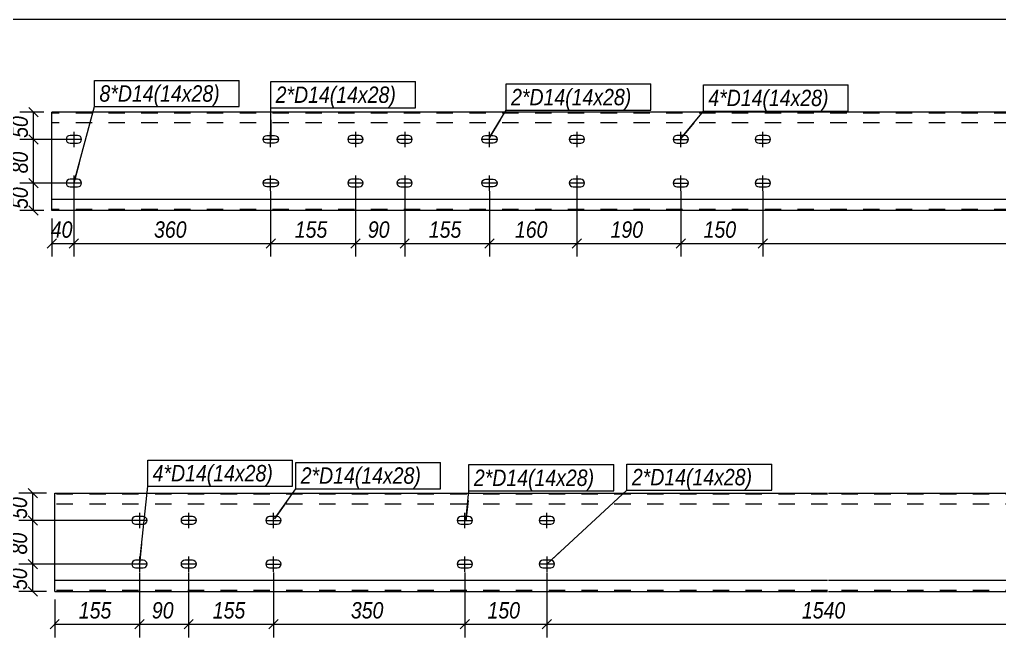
# Model space of a CAD drawing. Header units: millimetres. Extents: x 181 to 4047, y 165 to 2266.
# Drawn here: x 1723.5 to 1842.9, y 499.2 to 574.5 of the extents above; entities that cross this region are included whole.
import ezdxf

# ---------------------------------------------------------------- set-up
doc = ezdxf.new("R2010")
doc.units = ezdxf.units.MM
doc.linetypes.add('XKITLINE00', pattern=[0])
doc.linetypes.add('XKITLINE02', pattern=[4, 2, -2])
for name, color, linetype, lineweight in [('Bolt', 7, 'Continuous', 0), ('BoltMark', 3, 'Continuous', 0), ('DrawingSheet', 5, 'Continuous', 0), ('Part', 2, 'Continuous', 0), ('Z-DIMENSIONS', 1, 'Continuous', 0)]:
    doc.layers.add(name, color=color, linetype=linetype, lineweight=lineweight)
doc.styles.add('Arial Italic', font='ariali.ttf')

msp = doc.modelspace()

# ---------------------------------------------------------------- linework, layer by layer
at = {"layer": 'Bolt', "color": 3, "linetype": 'XKITLINE00', "lineweight": 0}
for p, q in [((1729.44, 560.34), (1729.29, 560.24)), ((1729.62, 560.37), (1729.44, 560.34)), ((1730.55, 560.37), (1729.62, 560.37)), ((1730.08, 560.84), (1730.08, 558.97)), ((1730.73, 560.34), (1730.55, 560.37)), ((1730.88, 560.24), (1730.73, 560.34)), ((1753.29, 560.24), (1753.44, 560.34)), ((1753.44, 560.34), (1753.62, 560.37)), ((1753.62, 560.37), (1754.55, 560.37)), ((1754.08, 558.97), (1754.08, 560.84)), ((1754.55, 560.37), (1754.73, 560.34)), ((1754.73, 560.34), (1754.88, 560.24)), ((1763.77, 560.34), (1763.62, 560.24)), ((1763.95, 560.37), (1763.77, 560.34)), ((1764.88, 560.37), (1763.95, 560.37)), ((1764.42, 560.84), (1764.42, 558.97)), ((1765.06, 560.34), (1764.88, 560.37)), ((1765.21, 560.24), (1765.06, 560.34)), ((1769.77, 560.34), (1769.62, 560.24)), ((1769.95, 560.37), (1769.77, 560.34)), ((1770.88, 560.37), (1769.95, 560.37)), ((1770.42, 560.84), (1770.42, 558.97)), ((1771.06, 560.34), (1770.88, 560.37)), ((1771.21, 560.24), (1771.06, 560.34)), ((1779.95, 560.24), (1780.1, 560.34)), ((1780.1, 560.34), (1780.28, 560.37)), ((1780.28, 560.37), (1781.22, 560.37)), ((1780.75, 558.97), (1780.75, 560.84)), ((1781.22, 560.37), (1781.4, 560.34)), ((1781.4, 560.34), (1781.55, 560.24)), ((1790.77, 560.34), (1790.62, 560.24)), ((1790.95, 560.37), (1790.77, 560.34)), ((1791.88, 560.37), (1790.95, 560.37)), ((1791.42, 560.84), (1791.42, 558.97)), ((1792.06, 560.34), (1791.88, 560.37)), ((1792.21, 560.24), (1792.06, 560.34)), ((1803.44, 560.34), (1803.29, 560.24)), ((1803.62, 560.37), (1803.44, 560.34)), ((1804.55, 560.37), (1803.62, 560.37)), ((1804.08, 558.97), (1804.08, 560.84)), ((1804.73, 560.34), (1804.55, 560.37)), ((1804.88, 560.24), (1804.73, 560.34)), ((1813.44, 560.34), (1813.29, 560.24)), ((1813.62, 560.37), (1813.44, 560.34)), ((1814.55, 560.37), (1813.62, 560.37)), ((1814.08, 558.97), (1814.08, 560.84)), ((1814.73, 560.34), (1814.55, 560.37)), ((1814.88, 560.24), (1814.73, 560.34)), ((1729.19, 560.09), (1729.15, 559.91)), ((1729.15, 559.91), (1729.15, 559.91)), ((1729.15, 559.91), (1729.19, 559.73)), ((1731.02, 559.91), (1729.15, 559.91)), ((1729.29, 560.24), (1729.19, 560.09)), ((1729.19, 559.73), (1729.29, 559.58)), ((1729.29, 559.58), (1729.44, 559.48)), ((1729.44, 559.48), (1729.62, 559.44)), ((1729.62, 559.44), (1730.55, 559.44)), ((1730.55, 559.44), (1730.73, 559.48)), ((1730.73, 559.48), (1730.88, 559.58)), ((1730.98, 560.09), (1730.88, 560.24)), ((1730.88, 559.58), (1730.98, 559.73)), ((1731.02, 559.91), (1730.98, 560.09)), ((1730.98, 559.73), (1731.02, 559.91)), ((1731.02, 559.91), (1731.02, 559.91)), ((1753.15, 559.91), (1753.19, 560.09)), ((1753.19, 559.73), (1753.15, 559.91)), ((1753.15, 559.91), (1753.15, 559.91)), ((1755.02, 559.91), (1753.15, 559.91)), ((1753.19, 560.09), (1753.29, 560.24)), ((1753.29, 559.58), (1753.19, 559.73)), ((1753.44, 559.48), (1753.29, 559.58)), ((1753.62, 559.44), (1753.44, 559.48)), ((1754.55, 559.44), (1753.62, 559.44)), ((1754.73, 559.48), (1754.55, 559.44)), ((1754.88, 559.58), (1754.73, 559.48)), ((1754.88, 560.24), (1754.98, 560.09)), ((1754.98, 559.73), (1754.88, 559.58)), ((1754.98, 560.09), (1755.02, 559.91)), ((1755.02, 559.91), (1754.98, 559.73)), ((1755.02, 559.91), (1755.02, 559.91)), ((1763.52, 560.08), (1763.48, 559.91)), ((1763.48, 559.91), (1763.48, 559.91)), ((1763.48, 559.91), (1763.52, 559.73)), ((1765.35, 559.91), (1763.48, 559.91)), ((1763.62, 560.24), (1763.52, 560.08)), ((1763.52, 559.73), (1763.62, 559.58)), ((1763.62, 559.58), (1763.77, 559.48)), ((1763.77, 559.48), (1763.95, 559.44)), ((1763.95, 559.44), (1764.88, 559.44)), ((1764.88, 559.44), (1765.06, 559.48)), ((1765.06, 559.48), (1765.21, 559.58)), ((1765.31, 560.08), (1765.21, 560.24)), ((1765.21, 559.58), (1765.31, 559.73)), ((1765.35, 559.91), (1765.31, 560.08)), ((1765.31, 559.73), (1765.35, 559.91)), ((1765.35, 559.91), (1765.35, 559.91)), ((1769.52, 560.08), (1769.48, 559.91)), ((1769.48, 559.91), (1769.48, 559.91)), ((1769.48, 559.91), (1769.52, 559.73)), ((1771.35, 559.91), (1769.48, 559.91)), ((1769.62, 560.24), (1769.52, 560.08)), ((1769.52, 559.73), (1769.62, 559.58)), ((1769.62, 559.58), (1769.77, 559.48)), ((1769.77, 559.48), (1769.95, 559.44)), ((1769.95, 559.44), (1770.88, 559.44)), ((1770.88, 559.44), (1771.06, 559.48)), ((1771.06, 559.48), (1771.21, 559.58)), ((1771.31, 560.08), (1771.21, 560.24)), ((1771.21, 559.58), (1771.31, 559.73)), ((1771.35, 559.91), (1771.31, 560.08)), ((1771.31, 559.73), (1771.35, 559.91)), ((1771.35, 559.91), (1771.35, 559.91)), ((1779.82, 559.91), (1779.85, 560.09)), ((1779.85, 559.73), (1779.82, 559.91)), ((1779.82, 559.91), (1779.82, 559.91)), ((1781.68, 559.91), (1779.82, 559.91)), ((1779.85, 560.09), (1779.95, 560.24)), ((1779.95, 559.58), (1779.85, 559.73)), ((1780.1, 559.48), (1779.95, 559.58)), ((1780.28, 559.44), (1780.1, 559.48)), ((1781.22, 559.44), (1780.28, 559.44)), ((1781.4, 559.48), (1781.22, 559.44)), ((1781.55, 559.58), (1781.4, 559.48)), ((1781.55, 560.24), (1781.65, 560.09)), ((1781.65, 559.73), (1781.55, 559.58)), ((1781.65, 560.09), (1781.68, 559.91)), ((1781.68, 559.91), (1781.65, 559.73)), ((1781.68, 559.91), (1781.68, 559.91)), ((1790.52, 560.09), (1790.48, 559.91)), ((1790.48, 559.91), (1790.48, 559.91)), ((1790.48, 559.91), (1790.52, 559.73)), ((1792.35, 559.91), (1790.48, 559.91)), ((1790.62, 560.24), (1790.52, 560.09)), ((1790.52, 559.73), (1790.62, 559.58)), ((1790.62, 559.58), (1790.77, 559.48)), ((1790.77, 559.48), (1790.95, 559.44)), ((1790.95, 559.44), (1791.88, 559.44)), ((1791.88, 559.44), (1792.06, 559.48)), ((1792.06, 559.48), (1792.21, 559.58)), ((1792.31, 560.09), (1792.21, 560.24)), ((1792.21, 559.58), (1792.31, 559.73)), ((1792.35, 559.91), (1792.31, 560.09)), ((1792.31, 559.73), (1792.35, 559.91)), ((1792.35, 559.91), (1792.35, 559.91)), ((1803.19, 560.09), (1803.15, 559.91)), ((1803.15, 559.91), (1803.15, 559.91)), ((1803.15, 559.91), (1803.19, 559.73)), ((1803.15, 559.91), (1805.02, 559.91)), ((1803.29, 560.24), (1803.19, 560.09)), ((1803.19, 559.73), (1803.29, 559.58)), ((1803.29, 559.58), (1803.44, 559.48)), ((1803.44, 559.48), (1803.62, 559.44)), ((1803.62, 559.44), (1804.55, 559.44)), ((1804.55, 559.44), (1804.73, 559.48)), ((1804.73, 559.48), (1804.88, 559.58)), ((1804.98, 560.09), (1804.88, 560.24)), ((1804.88, 559.58), (1804.98, 559.73)), ((1805.02, 559.91), (1804.98, 560.09)), ((1804.98, 559.73), (1805.02, 559.91)), ((1805.02, 559.91), (1805.02, 559.91)), ((1813.19, 560.09), (1813.15, 559.91)), ((1813.15, 559.91), (1813.15, 559.91)), ((1813.15, 559.91), (1813.19, 559.73)), ((1813.15, 559.91), (1815.02, 559.91)), ((1813.29, 560.24), (1813.19, 560.09)), ((1813.19, 559.73), (1813.29, 559.58)), ((1813.29, 559.58), (1813.44, 559.48)), ((1813.44, 559.48), (1813.62, 559.44)), ((1813.62, 559.44), (1814.55, 559.44)), ((1814.55, 559.44), (1814.73, 559.48)), ((1814.73, 559.48), (1814.88, 559.58)), ((1814.98, 560.09), (1814.88, 560.24)), ((1814.88, 559.58), (1814.98, 559.73)), ((1815.02, 559.91), (1814.98, 560.09)), ((1814.98, 559.73), (1815.02, 559.91)), ((1815.02, 559.91), (1815.02, 559.91)), ((1730.08, 555.51), (1730.08, 553.64)), ((1754.08, 553.64), (1754.08, 555.51)), ((1764.42, 555.51), (1764.42, 553.64)), ((1770.42, 555.51), (1770.42, 553.64)), ((1780.75, 553.64), (1780.75, 555.51)), ((1791.42, 555.51), (1791.42, 553.64)), ((1804.08, 553.64), (1804.08, 555.51)), ((1814.08, 553.64), (1814.08, 555.51)), ((1729.19, 554.75), (1729.15, 554.57)), ((1729.15, 554.57), (1729.15, 554.57)), ((1729.15, 554.57), (1729.19, 554.39)), ((1731.02, 554.57), (1729.15, 554.57)), ((1729.29, 554.9), (1729.19, 554.75)), ((1729.19, 554.39), (1729.29, 554.24)), ((1729.44, 555), (1729.29, 554.9)), ((1729.62, 555.04), (1729.44, 555)), ((1730.55, 555.04), (1729.62, 555.04)), ((1730.73, 555), (1730.55, 555.04)), ((1730.88, 554.9), (1730.73, 555)), ((1730.98, 554.75), (1730.88, 554.9)), ((1730.88, 554.24), (1730.98, 554.39)), ((1731.02, 554.57), (1730.98, 554.75)), ((1730.98, 554.39), (1731.02, 554.57)), ((1731.02, 554.57), (1731.02, 554.57)), ((1753.15, 554.57), (1753.19, 554.75)), ((1753.19, 554.39), (1753.15, 554.57)), ((1753.15, 554.57), (1753.15, 554.57)), ((1755.02, 554.57), (1753.15, 554.57)), ((1753.19, 554.75), (1753.29, 554.9)), ((1753.29, 554.24), (1753.19, 554.39)), ((1753.29, 554.9), (1753.44, 555)), ((1753.44, 555), (1753.62, 555.04)), ((1753.62, 555.04), (1754.55, 555.04)), ((1754.55, 555.04), (1754.73, 555)), ((1754.73, 555), (1754.88, 554.9)), ((1754.88, 554.9), (1754.98, 554.75)), ((1754.98, 554.39), (1754.88, 554.24)), ((1754.98, 554.75), (1755.02, 554.57)), ((1755.02, 554.57), (1754.98, 554.39)), ((1755.02, 554.57), (1755.02, 554.57)), ((1763.52, 554.75), (1763.48, 554.57)), ((1763.48, 554.57), (1763.48, 554.57)), ((1763.48, 554.57), (1763.52, 554.39)), ((1765.35, 554.57), (1763.48, 554.57)), ((1763.62, 554.9), (1763.52, 554.75)), ((1763.52, 554.39), (1763.62, 554.24)), ((1763.77, 555), (1763.62, 554.9)), ((1763.95, 555.04), (1763.77, 555)), ((1764.88, 555.04), (1763.95, 555.04)), ((1765.06, 555), (1764.88, 555.04)), ((1765.21, 554.9), (1765.06, 555)), ((1765.31, 554.75), (1765.21, 554.9)), ((1765.21, 554.24), (1765.31, 554.39)), ((1765.35, 554.57), (1765.31, 554.75)), ((1765.31, 554.39), (1765.35, 554.57)), ((1765.35, 554.57), (1765.35, 554.57)), ((1769.52, 554.75), (1769.48, 554.57)), ((1769.48, 554.57), (1769.48, 554.57)), ((1769.48, 554.57), (1769.52, 554.39)), ((1771.35, 554.57), (1769.48, 554.57)), ((1769.62, 554.9), (1769.52, 554.75)), ((1769.52, 554.39), (1769.62, 554.24)), ((1769.77, 555), (1769.62, 554.9)), ((1769.95, 555.04), (1769.77, 555)), ((1770.88, 555.04), (1769.95, 555.04)), ((1771.06, 555), (1770.88, 555.04)), ((1771.21, 554.9), (1771.06, 555)), ((1771.31, 554.75), (1771.21, 554.9)), ((1771.21, 554.24), (1771.31, 554.39)), ((1771.35, 554.57), (1771.31, 554.75)), ((1771.31, 554.39), (1771.35, 554.57)), ((1771.35, 554.57), (1771.35, 554.57)), ((1779.82, 554.57), (1779.85, 554.75)), ((1779.85, 554.39), (1779.82, 554.57)), ((1779.82, 554.57), (1779.82, 554.57)), ((1781.68, 554.57), (1779.82, 554.57)), ((1779.85, 554.75), (1779.95, 554.9)), ((1779.95, 554.24), (1779.85, 554.39)), ((1779.95, 554.9), (1780.1, 555)), ((1780.1, 555), (1780.28, 555.04)), ((1780.28, 555.04), (1781.22, 555.04)), ((1781.22, 555.04), (1781.4, 555)), ((1781.4, 555), (1781.55, 554.9)), ((1781.55, 554.9), (1781.65, 554.75)), ((1781.65, 554.39), (1781.55, 554.24)), ((1781.65, 554.75), (1781.68, 554.57)), ((1781.68, 554.57), (1781.65, 554.39)), ((1781.68, 554.57), (1781.68, 554.57)), ((1790.52, 554.75), (1790.48, 554.57)), ((1790.48, 554.57), (1790.48, 554.57)), ((1790.48, 554.57), (1790.52, 554.39)), ((1792.35, 554.57), (1790.48, 554.57)), ((1790.62, 554.9), (1790.52, 554.75)), ((1790.52, 554.39), (1790.62, 554.24)), ((1790.77, 555), (1790.62, 554.9)), ((1790.95, 555.04), (1790.77, 555)), ((1791.88, 555.04), (1790.95, 555.04)), ((1792.06, 555), (1791.88, 555.04)), ((1792.21, 554.9), (1792.06, 555)), ((1792.31, 554.75), (1792.21, 554.9)), ((1792.21, 554.24), (1792.31, 554.39)), ((1792.35, 554.57), (1792.31, 554.75)), ((1792.31, 554.39), (1792.35, 554.57)), ((1792.35, 554.57), (1792.35, 554.57)), ((1803.19, 554.75), (1803.15, 554.57)), ((1803.15, 554.57), (1803.15, 554.57)), ((1803.15, 554.57), (1803.19, 554.39)), ((1803.15, 554.57), (1805.02, 554.57)), ((1803.29, 554.9), (1803.19, 554.75)), ((1803.19, 554.39), (1803.29, 554.24)), ((1803.44, 555), (1803.29, 554.9)), ((1803.62, 555.04), (1803.44, 555)), ((1804.55, 555.04), (1803.62, 555.04)), ((1804.73, 555), (1804.55, 555.04)), ((1804.88, 554.9), (1804.73, 555)), ((1804.98, 554.75), (1804.88, 554.9)), ((1804.88, 554.24), (1804.98, 554.39)), ((1805.02, 554.57), (1804.98, 554.75)), ((1804.98, 554.39), (1805.02, 554.57)), ((1805.02, 554.57), (1805.02, 554.57)), ((1813.19, 554.75), (1813.15, 554.57)), ((1813.15, 554.57), (1813.15, 554.57)), ((1813.15, 554.57), (1813.19, 554.39)), ((1813.15, 554.57), (1815.02, 554.57)), ((1813.29, 554.9), (1813.19, 554.75)), ((1813.19, 554.39), (1813.29, 554.24)), ((1813.44, 555), (1813.29, 554.9)), ((1813.62, 555.04), (1813.44, 555)), ((1814.55, 555.04), (1813.62, 555.04)), ((1814.73, 555), (1814.55, 555.04)), ((1814.88, 554.9), (1814.73, 555)), ((1814.98, 554.75), (1814.88, 554.9)), ((1814.88, 554.24), (1814.98, 554.39)), ((1815.02, 554.57), (1814.98, 554.75)), ((1814.98, 554.39), (1815.02, 554.57)), ((1815.02, 554.57), (1815.02, 554.57)), ((1729.29, 554.24), (1729.44, 554.14)), ((1729.44, 554.14), (1729.62, 554.11)), ((1729.62, 554.11), (1730.55, 554.11)), ((1730.55, 554.11), (1730.73, 554.14)), ((1730.73, 554.14), (1730.88, 554.24)), ((1753.44, 554.14), (1753.29, 554.24)), ((1753.62, 554.11), (1753.44, 554.14)), ((1754.55, 554.11), (1753.62, 554.11)), ((1754.73, 554.14), (1754.55, 554.11)), ((1754.88, 554.24), (1754.73, 554.14)), ((1763.62, 554.24), (1763.77, 554.14)), ((1763.77, 554.14), (1763.95, 554.11)), ((1763.95, 554.11), (1764.88, 554.11)), ((1764.88, 554.11), (1765.06, 554.14)), ((1765.06, 554.14), (1765.21, 554.24)), ((1769.62, 554.24), (1769.77, 554.14)), ((1769.77, 554.14), (1769.95, 554.11)), ((1769.95, 554.11), (1770.88, 554.11)), ((1770.88, 554.11), (1771.06, 554.14)), ((1771.06, 554.14), (1771.21, 554.24)), ((1780.1, 554.14), (1779.95, 554.24)), ((1780.28, 554.11), (1780.1, 554.14)), ((1781.22, 554.11), (1780.28, 554.11)), ((1781.4, 554.14), (1781.22, 554.11)), ((1781.55, 554.24), (1781.4, 554.14)), ((1790.62, 554.24), (1790.77, 554.14)), ((1790.77, 554.14), (1790.95, 554.11)), ((1790.95, 554.11), (1791.88, 554.11)), ((1791.88, 554.11), (1792.06, 554.14)), ((1792.06, 554.14), (1792.21, 554.24)), ((1803.29, 554.24), (1803.44, 554.14)), ((1803.44, 554.14), (1803.62, 554.11)), ((1803.62, 554.11), (1804.55, 554.11)), ((1804.55, 554.11), (1804.73, 554.14)), ((1804.73, 554.14), (1804.88, 554.24)), ((1813.29, 554.24), (1813.44, 554.14)), ((1813.44, 554.14), (1813.62, 554.11)), ((1813.62, 554.11), (1814.55, 554.11)), ((1814.55, 554.11), (1814.73, 554.14)), ((1814.73, 554.14), (1814.88, 554.24)), ((1737.29, 513.77), (1737.18, 513.62)), ((1737.44, 513.87), (1737.29, 513.77)), ((1737.62, 513.91), (1737.44, 513.87)), ((1738.55, 513.91), (1737.62, 513.91)), ((1738.08, 514.38), (1738.08, 512.51)), ((1738.73, 513.87), (1738.55, 513.91)), ((1738.88, 513.77), (1738.73, 513.87)), ((1738.98, 513.62), (1738.88, 513.77)), ((1743.29, 513.77), (1743.18, 513.62)), ((1743.44, 513.87), (1743.29, 513.77)), ((1743.62, 513.91), (1743.44, 513.87)), ((1744.55, 513.91), (1743.62, 513.91)), ((1744.08, 514.38), (1744.08, 512.51)), ((1744.73, 513.87), (1744.55, 513.91)), ((1744.88, 513.77), (1744.73, 513.87)), ((1744.98, 513.62), (1744.88, 513.77)), ((1753.62, 513.77), (1753.52, 513.62)), ((1753.77, 513.87), (1753.62, 513.77)), ((1753.95, 513.91), (1753.77, 513.87)), ((1754.88, 513.91), (1753.95, 513.91)), ((1754.42, 512.51), (1754.42, 514.38)), ((1755.06, 513.87), (1754.88, 513.91)), ((1755.21, 513.77), (1755.06, 513.87)), ((1755.31, 513.62), (1755.21, 513.77)), ((1776.95, 513.77), (1776.85, 513.62)), ((1777.1, 513.87), (1776.95, 513.77)), ((1777.28, 513.91), (1777.1, 513.87)), ((1778.22, 513.91), (1777.28, 513.91)), ((1777.75, 512.51), (1777.75, 514.38)), ((1778.39, 513.87), (1778.22, 513.91)), ((1778.55, 513.77), (1778.39, 513.87)), ((1778.65, 513.62), (1778.55, 513.77)), ((1786.95, 513.77), (1786.85, 513.62)), ((1787.1, 513.87), (1786.95, 513.77)), ((1787.28, 513.91), (1787.1, 513.87)), ((1788.22, 513.91), (1787.28, 513.91)), ((1787.75, 512.51), (1787.75, 514.38)), ((1788.39, 513.87), (1788.22, 513.91)), ((1788.55, 513.77), (1788.39, 513.87)), ((1788.65, 513.62), (1788.55, 513.77)), ((1737.18, 513.62), (1737.15, 513.44)), ((1737.15, 513.44), (1737.15, 513.44)), ((1737.15, 513.44), (1737.18, 513.26)), ((1739.02, 513.44), (1737.15, 513.44)), ((1737.18, 513.26), (1737.29, 513.11)), ((1737.29, 513.11), (1737.44, 513.01)), ((1737.44, 513.01), (1737.62, 512.98)), ((1737.62, 512.98), (1738.55, 512.98)), ((1738.55, 512.98), (1738.73, 513.01)), ((1738.73, 513.01), (1738.88, 513.11)), ((1738.88, 513.11), (1738.98, 513.26)), ((1739.02, 513.44), (1738.98, 513.62)), ((1738.98, 513.26), (1739.02, 513.44)), ((1739.02, 513.44), (1739.02, 513.44)), ((1743.18, 513.62), (1743.15, 513.44)), ((1743.15, 513.44), (1743.15, 513.44)), ((1743.15, 513.44), (1743.18, 513.26)), ((1745.02, 513.44), (1743.15, 513.44)), ((1743.18, 513.26), (1743.29, 513.11)), ((1743.29, 513.11), (1743.44, 513.01)), ((1743.44, 513.01), (1743.62, 512.98)), ((1743.62, 512.98), (1744.55, 512.98)), ((1744.55, 512.98), (1744.73, 513.01)), ((1744.73, 513.01), (1744.88, 513.11)), ((1744.88, 513.11), (1744.98, 513.26)), ((1745.02, 513.44), (1744.98, 513.62)), ((1744.98, 513.26), (1745.02, 513.44)), ((1745.02, 513.44), (1745.02, 513.44)), ((1753.52, 513.62), (1753.48, 513.44)), ((1753.48, 513.44), (1753.48, 513.44)), ((1753.48, 513.44), (1753.52, 513.26)), ((1753.48, 513.44), (1755.35, 513.44)), ((1753.52, 513.26), (1753.62, 513.11)), ((1753.62, 513.11), (1753.77, 513.01)), ((1753.77, 513.01), (1753.95, 512.98)), ((1753.95, 512.98), (1754.88, 512.98)), ((1754.88, 512.98), (1755.06, 513.01)), ((1755.06, 513.01), (1755.21, 513.11)), ((1755.21, 513.11), (1755.31, 513.26)), ((1755.35, 513.44), (1755.31, 513.62)), ((1755.31, 513.26), (1755.35, 513.44)), ((1755.35, 513.44), (1755.35, 513.44)), ((1776.85, 513.62), (1776.82, 513.44)), ((1776.82, 513.44), (1776.82, 513.44)), ((1776.82, 513.44), (1776.85, 513.26)), ((1776.82, 513.44), (1778.68, 513.44)), ((1776.85, 513.26), (1776.95, 513.11)), ((1776.95, 513.11), (1777.1, 513.01)), ((1777.1, 513.01), (1777.28, 512.98)), ((1777.28, 512.98), (1778.22, 512.98)), ((1778.22, 512.98), (1778.39, 513.01)), ((1778.39, 513.01), (1778.55, 513.11)), ((1778.55, 513.11), (1778.65, 513.26)), ((1778.68, 513.44), (1778.65, 513.62)), ((1778.65, 513.26), (1778.68, 513.44)), ((1778.68, 513.44), (1778.68, 513.44)), ((1786.85, 513.62), (1786.82, 513.44)), ((1786.82, 513.44), (1786.82, 513.44)), ((1786.82, 513.44), (1786.85, 513.26)), ((1786.82, 513.44), (1788.68, 513.44)), ((1786.85, 513.26), (1786.95, 513.11)), ((1786.95, 513.11), (1787.1, 513.01)), ((1787.1, 513.01), (1787.28, 512.98)), ((1787.28, 512.98), (1788.22, 512.98)), ((1788.22, 512.98), (1788.39, 513.01)), ((1788.39, 513.01), (1788.55, 513.11)), ((1788.55, 513.11), (1788.65, 513.26)), ((1788.68, 513.44), (1788.65, 513.62)), ((1788.65, 513.26), (1788.68, 513.44)), ((1788.68, 513.44), (1788.68, 513.44)), ((1738.08, 509.04), (1738.08, 507.18)), ((1744.08, 509.04), (1744.08, 507.18)), ((1754.42, 507.18), (1754.42, 509.04)), ((1777.75, 507.18), (1777.75, 509.04)), ((1787.75, 509.04), (1787.75, 507.18)), ((1737.18, 508.29), (1737.15, 508.11)), ((1737.15, 508.11), (1737.15, 508.11)), ((1737.15, 508.11), (1737.18, 507.93)), ((1739.02, 508.11), (1737.15, 508.11)), ((1737.29, 508.44), (1737.18, 508.29)), ((1737.18, 507.93), (1737.29, 507.78)), ((1737.44, 508.54), (1737.29, 508.44)), ((1737.29, 507.78), (1737.44, 507.68)), ((1737.62, 508.58), (1737.44, 508.54)), ((1738.55, 508.58), (1737.62, 508.58)), ((1738.73, 508.54), (1738.55, 508.58)), ((1738.88, 508.44), (1738.73, 508.54)), ((1738.73, 507.68), (1738.88, 507.78)), ((1738.98, 508.29), (1738.88, 508.44)), ((1738.88, 507.78), (1738.98, 507.93)), ((1739.02, 508.11), (1738.98, 508.29)), ((1738.98, 507.93), (1739.02, 508.11)), ((1739.02, 508.11), (1739.02, 508.11)), ((1743.18, 508.29), (1743.15, 508.11)), ((1743.15, 508.11), (1743.15, 508.11)), ((1743.15, 508.11), (1743.18, 507.93)), ((1745.02, 508.11), (1743.15, 508.11)), ((1743.29, 508.44), (1743.18, 508.29)), ((1743.18, 507.93), (1743.29, 507.78)), ((1743.44, 508.54), (1743.29, 508.44)), ((1743.29, 507.78), (1743.44, 507.68)), ((1743.62, 508.58), (1743.44, 508.54)), ((1744.55, 508.58), (1743.62, 508.58)), ((1744.73, 508.54), (1744.55, 508.58)), ((1744.88, 508.44), (1744.73, 508.54)), ((1744.73, 507.68), (1744.88, 507.78)), ((1744.98, 508.29), (1744.88, 508.44)), ((1744.88, 507.78), (1744.98, 507.93)), ((1745.02, 508.11), (1744.98, 508.29)), ((1744.98, 507.93), (1745.02, 508.11)), ((1745.02, 508.11), (1745.02, 508.11)), ((1753.52, 508.29), (1753.48, 508.11)), ((1753.48, 508.11), (1753.48, 508.11)), ((1753.48, 508.11), (1753.52, 507.93)), ((1753.48, 508.11), (1755.35, 508.11)), ((1753.62, 508.44), (1753.52, 508.29)), ((1753.52, 507.93), (1753.62, 507.78)), ((1753.77, 508.54), (1753.62, 508.44)), ((1753.62, 507.78), (1753.77, 507.68)), ((1753.95, 508.58), (1753.77, 508.54)), ((1754.88, 508.58), (1753.95, 508.58)), ((1755.06, 508.54), (1754.88, 508.58)), ((1755.21, 508.44), (1755.06, 508.54)), ((1755.06, 507.68), (1755.21, 507.78)), ((1755.31, 508.29), (1755.21, 508.44)), ((1755.21, 507.78), (1755.31, 507.93)), ((1755.35, 508.11), (1755.31, 508.29)), ((1755.31, 507.93), (1755.35, 508.11)), ((1755.35, 508.11), (1755.35, 508.11)), ((1776.85, 508.29), (1776.82, 508.11)), ((1776.82, 508.11), (1776.82, 508.11)), ((1776.82, 508.11), (1776.85, 507.93)), ((1776.82, 508.11), (1778.68, 508.11)), ((1776.95, 508.44), (1776.85, 508.29)), ((1776.85, 507.93), (1776.95, 507.78)), ((1777.1, 508.54), (1776.95, 508.44)), ((1776.95, 507.78), (1777.1, 507.68)), ((1777.28, 508.58), (1777.1, 508.54)), ((1778.22, 508.58), (1777.28, 508.58)), ((1778.39, 508.54), (1778.22, 508.58)), ((1778.55, 508.44), (1778.39, 508.54)), ((1778.39, 507.68), (1778.55, 507.78)), ((1778.65, 508.29), (1778.55, 508.44)), ((1778.55, 507.78), (1778.65, 507.93)), ((1778.68, 508.11), (1778.65, 508.29)), ((1778.65, 507.93), (1778.68, 508.11)), ((1778.68, 508.11), (1778.68, 508.11)), ((1786.85, 508.29), (1786.82, 508.11)), ((1786.82, 508.11), (1786.82, 508.11)), ((1786.82, 508.11), (1786.85, 507.93)), ((1788.68, 508.11), (1786.82, 508.11)), ((1786.95, 508.44), (1786.85, 508.29)), ((1786.85, 507.93), (1786.95, 507.78)), ((1787.1, 508.54), (1786.95, 508.44)), ((1786.95, 507.78), (1787.1, 507.68)), ((1787.28, 508.58), (1787.1, 508.54)), ((1788.22, 508.58), (1787.28, 508.58)), ((1788.39, 508.54), (1788.22, 508.58)), ((1788.55, 508.44), (1788.39, 508.54)), ((1788.39, 507.68), (1788.55, 507.78)), ((1788.65, 508.29), (1788.55, 508.44)), ((1788.55, 507.78), (1788.65, 507.93)), ((1788.68, 508.11), (1788.65, 508.29)), ((1788.65, 507.93), (1788.68, 508.11)), ((1788.68, 508.11), (1788.68, 508.11)), ((1737.44, 507.68), (1737.62, 507.64)), ((1737.62, 507.64), (1738.55, 507.64)), ((1738.55, 507.64), (1738.73, 507.68)), ((1743.44, 507.68), (1743.62, 507.64)), ((1743.62, 507.64), (1744.55, 507.64)), ((1744.55, 507.64), (1744.73, 507.68)), ((1753.77, 507.68), (1753.95, 507.64)), ((1753.95, 507.64), (1754.88, 507.64)), ((1754.88, 507.64), (1755.06, 507.68)), ((1777.1, 507.68), (1777.28, 507.64)), ((1777.28, 507.64), (1778.22, 507.64)), ((1778.22, 507.64), (1778.39, 507.68)), ((1787.1, 507.68), (1787.28, 507.64)), ((1787.28, 507.64), (1788.22, 507.64)), ((1788.22, 507.64), (1788.39, 507.68))]:
    msp.add_line(p, q, dxfattribs=at)
at = {"layer": 'BoltMark', "color": 3, "linetype": 'XKITLINE00', "lineweight": 0}
for p, q in [((1732.61, 567.1), (1750.26, 567.1)), ((1732.61, 563.9), (1732.61, 567.1)), ((1750.26, 563.9), (1750.26, 567.1)), ((1754.09, 566.95), (1771.75, 566.95)), ((1754.09, 563.75), (1754.09, 566.95)), ((1771.75, 563.75), (1771.75, 566.95)), ((1782.79, 566.66), (1800.45, 566.66)), ((1782.79, 563.46), (1782.79, 566.66)), ((1800.45, 563.46), (1800.45, 566.66)), ((1806.84, 566.56), (1824.5, 566.56)), ((1806.84, 563.36), (1806.84, 566.56)), ((1824.5, 563.36), (1824.5, 566.56)), ((1730.08, 554.57), (1732.61, 563.9)), ((1732.61, 563.9), (1750.26, 563.9)), ((1754.09, 563.75), (1771.75, 563.75)), ((1754.12, 559.8), (1754.09, 563.75)), ((1780.78, 560.14), (1782.79, 563.46)), ((1782.79, 563.46), (1800.45, 563.46)), ((1804.08, 560), (1806.84, 563.36)), ((1806.84, 563.36), (1824.5, 563.36)), ((1754.1, 562.3), (1754.12, 559.8)), ((1782.08, 562.28), (1780.78, 560.14)), ((1805.67, 561.93), (1804.08, 560)), ((1730.74, 556.99), (1730.08, 554.57)), ((1739.09, 520.8), (1756.75, 520.8)), ((1739.09, 517.6), (1739.09, 520.8)), ((1756.75, 517.6), (1756.75, 520.8)), ((1757.14, 520.51), (1774.8, 520.51)), ((1757.14, 517.31), (1757.14, 520.51)), ((1774.8, 517.31), (1774.8, 520.51)), ((1778.26, 520.24), (1795.92, 520.24)), ((1778.26, 517.04), (1778.26, 520.24)), ((1795.92, 517.04), (1795.92, 520.24)), ((1797.52, 520.32), (1815.17, 520.32)), ((1797.52, 517.12), (1797.52, 520.32)), ((1815.17, 517.12), (1815.17, 520.32)), ((1738.08, 508.11), (1739.09, 517.6)), ((1739.09, 517.6), (1756.75, 517.6)), ((1754.56, 513.65), (1757.14, 517.31)), ((1757.14, 517.31), (1774.8, 517.31)), ((1777.89, 513.37), (1778.26, 517.04)), ((1778.26, 517.04), (1795.92, 517.04)), ((1787.75, 508.11), (1797.52, 517.12)), ((1797.52, 517.12), (1815.17, 517.12)), ((1756, 515.69), (1754.56, 513.65)), ((1778.14, 515.86), (1777.89, 513.37)), ((1738.35, 510.59), (1738.08, 508.11)), ((1789.59, 509.8), (1787.75, 508.11))]:
    msp.add_line(p, q, dxfattribs=at)
at = {"layer": 'DrawingSheet', "color": 5, "linetype": 'XKITLINE00', "lineweight": 0}
msp.add_line((2302.35, 574.51), (1718.35, 574.51), dxfattribs=at)
at = {"layer": 'Part', "color": 2, "linetype": 'XKITLINE00', "lineweight": 0}
for p, q in [((1848.31, 563.24), (1727.42, 563.24)), ((1727.42, 551.24), (1727.42, 563.24)), ((1848.31, 552.57), (1727.42, 552.57)), ((1848.31, 551.24), (1727.42, 551.24)), ((1727.75, 504.78), (1727.75, 516.78)), ((1727.75, 516.78), (1821.98, 516.78)), ((1822.08, 516.78), (1897.68, 516.78)), ((1821.98, 506.11), (1727.75, 506.11)), ((1897.68, 506.11), (1822.08, 506.11)), ((1727.75, 504.78), (1821.98, 504.78)), ((1822.08, 504.78), (1897.68, 504.78))]:
    msp.add_line(p, q, dxfattribs=at)
at = {"layer": 'Part', "color": 7, "linetype": 'XKITLINE02', "lineweight": 0}
for p, q in [((1848.31, 563.11), (1727.42, 563.11)), ((1848.31, 561.91), (1727.42, 561.91)), ((1848.31, 551.37), (1727.42, 551.37)), ((1821.98, 516.64), (1727.75, 516.64)), ((1897.68, 516.64), (1822.08, 516.64)), ((1821.98, 515.44), (1727.75, 515.44)), ((1897.68, 515.44), (1822.08, 515.44)), ((1821.98, 504.91), (1727.75, 504.91)), ((1897.68, 504.91), (1822.08, 504.91))]:
    msp.add_line(p, q, dxfattribs=at)
at = {"layer": 'Z-DIMENSIONS', "color": 4, "linetype": 'XKITLINE00', "lineweight": 0}
for p, q in [((1726.42, 563.24), (1723.48, 563.24)), ((1724.61, 563.81), (1725.75, 562.67)), ((1725.18, 559.91), (1725.18, 563.24)), ((1724.61, 560.47), (1725.75, 559.34)), ((1724.61, 560.47), (1725.75, 559.34)), ((1729.08, 559.91), (1723.48, 559.91)), ((1729.08, 559.91), (1723.48, 559.91)), ((1725.18, 554.57), (1725.18, 559.91)), ((1729.08, 554.57), (1723.48, 554.57)), ((1729.08, 554.57), (1723.48, 554.57)), ((1724.61, 555.14), (1725.75, 554.01)), ((1724.61, 555.14), (1725.75, 554.01)), ((1725.18, 551.24), (1725.18, 554.57)), ((1730.08, 553.57), (1730.08, 545.61)), ((1730.08, 553.57), (1730.08, 545.61)), ((1754.08, 553.57), (1754.08, 545.61)), ((1754.08, 553.57), (1754.08, 545.61)), ((1764.42, 553.57), (1764.42, 545.61)), ((1764.42, 553.57), (1764.42, 545.61)), ((1770.42, 553.57), (1770.42, 545.61)), ((1770.42, 553.57), (1770.42, 545.61)), ((1780.75, 553.57), (1780.75, 545.61)), ((1780.75, 553.57), (1780.75, 545.61)), ((1791.42, 553.57), (1791.42, 545.61)), ((1791.42, 553.57), (1791.42, 545.61)), ((1804.08, 553.57), (1804.08, 545.61)), ((1804.08, 553.57), (1804.08, 545.61)), ((1814.08, 553.57), (1814.08, 545.61)), ((1814.08, 553.57), (1814.08, 545.61)), ((1726.42, 551.24), (1723.48, 551.24)), ((1724.61, 551.81), (1725.75, 550.67)), ((1727.42, 550.24), (1727.42, 545.61)), ((1727.98, 547.77), (1726.85, 546.64)), ((1727.42, 547.21), (1730.08, 547.21)), ((1730.65, 547.77), (1729.52, 546.64)), ((1730.65, 547.77), (1729.52, 546.64)), ((1730.08, 547.21), (1754.08, 547.21)), ((1754.65, 547.77), (1753.52, 546.64)), ((1754.65, 547.77), (1753.52, 546.64)), ((1754.08, 547.21), (1764.42, 547.21)), ((1764.98, 547.77), (1763.85, 546.64)), ((1764.98, 547.77), (1763.85, 546.64)), ((1764.42, 547.21), (1770.42, 547.21)), ((1770.98, 547.77), (1769.85, 546.64)), ((1770.98, 547.77), (1769.85, 546.64)), ((1770.42, 547.21), (1780.75, 547.21)), ((1781.32, 547.77), (1780.18, 546.64)), ((1781.32, 547.77), (1780.18, 546.64)), ((1780.75, 547.21), (1791.42, 547.21)), ((1791.98, 547.77), (1790.85, 546.64)), ((1791.98, 547.77), (1790.85, 546.64)), ((1791.42, 547.21), (1804.08, 547.21)), ((1804.65, 547.77), (1803.52, 546.64)), ((1804.65, 547.77), (1803.52, 546.64)), ((1804.08, 547.21), (1814.08, 547.21)), ((1814.65, 547.77), (1813.52, 546.64)), ((1814.65, 547.77), (1813.52, 546.64)), ((1814.08, 547.21), (1882.21, 547.21)), ((1724.52, 517.34), (1725.65, 516.21)), ((1726.75, 516.78), (1723.38, 516.78)), ((1725.08, 513.44), (1725.08, 516.78)), ((1724.52, 514.01), (1725.65, 512.88)), ((1724.52, 514.01), (1725.65, 512.88)), ((1737.08, 513.44), (1723.38, 513.44)), ((1737.08, 513.44), (1723.38, 513.44)), ((1725.08, 508.11), (1725.08, 513.44)), ((1737.08, 508.11), (1723.38, 508.11)), ((1737.08, 508.11), (1723.38, 508.11)), ((1724.52, 508.67), (1725.65, 507.54)), ((1724.52, 508.67), (1725.65, 507.54)), ((1725.08, 504.78), (1725.08, 508.11)), ((1738.08, 507.11), (1738.08, 499.18)), ((1738.08, 507.11), (1738.08, 499.18)), ((1744.08, 507.11), (1744.08, 499.18)), ((1744.08, 507.11), (1744.08, 499.18)), ((1754.42, 507.11), (1754.42, 499.18)), ((1754.42, 507.11), (1754.42, 499.18)), ((1777.75, 507.11), (1777.75, 499.18)), ((1777.75, 507.11), (1777.75, 499.18)), ((1787.75, 507.11), (1787.75, 499.18)), ((1787.75, 507.11), (1787.75, 499.18)), ((1724.52, 505.34), (1725.65, 504.21)), ((1726.75, 504.78), (1723.38, 504.78)), ((1727.75, 503.78), (1727.75, 499.18)), ((1728.31, 501.34), (1727.18, 500.21)), ((1727.75, 500.78), (1738.08, 500.78)), ((1738.65, 501.34), (1737.52, 500.21)), ((1738.65, 501.34), (1737.52, 500.21)), ((1738.08, 500.78), (1744.08, 500.78)), ((1744.65, 501.34), (1743.52, 500.21)), ((1744.65, 501.34), (1743.52, 500.21)), ((1744.08, 500.78), (1754.42, 500.78)), ((1754.98, 501.34), (1753.85, 500.21)), ((1754.98, 501.34), (1753.85, 500.21)), ((1754.42, 500.78), (1777.75, 500.78)), ((1778.31, 501.34), (1777.18, 500.21)), ((1778.31, 501.34), (1777.18, 500.21)), ((1777.75, 500.78), (1787.75, 500.78)), ((1788.31, 501.34), (1787.18, 500.21)), ((1788.31, 501.34), (1787.18, 500.21)), ((1787.75, 500.78), (1855.88, 500.78))]:
    msp.add_line(p, q, dxfattribs=at)
at = {"layer": 'Z-DIMENSIONS', "color": 3}
for p in [(1725.18, 563.24), (1725.18, 559.91), (1725.18, 559.91), (1725.18, 554.57), (1725.18, 554.57), (1725.18, 551.24), (1727.42, 547.21), (1730.08, 547.21), (1730.08, 547.21), (1754.08, 547.21), (1754.08, 547.21), (1764.42, 547.21), (1764.42, 547.21), (1770.42, 547.21), (1770.42, 547.21), (1780.75, 547.21), (1780.75, 547.21), (1791.42, 547.21), (1791.42, 547.21), (1804.08, 547.21), (1804.08, 547.21), (1814.08, 547.21), (1814.08, 547.21), (1725.08, 516.78), (1725.08, 513.44), (1725.08, 513.44), (1725.08, 508.11), (1725.08, 508.11), (1725.08, 504.78), (1727.75, 500.78), (1738.08, 500.78), (1738.08, 500.78), (1744.08, 500.78), (1744.08, 500.78), (1754.42, 500.78), (1754.42, 500.78), (1777.75, 500.78), (1777.75, 500.78), (1787.75, 500.78), (1787.75, 500.78)]:
    msp.add_point(p, dxfattribs=at)

# ---------------------------------------------------------------- texts
at = {"layer": 'BoltMark', "color": 7, "style": 'Arial Italic', "width": 0.85}
for s, p in [('8*D14(14x28)', (1733.21, 564.5)), ('2*D14(14x28)', (1754.69, 564.35)), ('2*D14(14x28)', (1783.39, 564.06)), ('4*D14(14x28)', (1807.44, 563.96)), ('4*D14(14x28)', (1739.69, 518.2)), ('2*D14(14x28)', (1757.74, 517.91)), ('2*D14(14x28)', (1778.86, 517.64)), ('2*D14(14x28)', (1798.12, 517.72))]:
    msp.add_text(s, height=2, dxfattribs=at).set_placement(p)
at = {"layer": 'Z-DIMENSIONS', "color": 3, "style": 'Arial Italic', "width": 0.85}
for s, p in [('50', (1724.48, 560.09)), ('80', (1724.48, 555.76)), ('50', (1724.48, 551.42)), ('50', (1724.38, 513.63)), ('80', (1724.38, 509.29)), ('50', (1724.38, 504.96))]:
    msp.add_text(s, height=2, rotation=90.0002, dxfattribs=at).set_placement(p)
for s, p in [('40', (1727.27, 547.91)), ('360', (1739.86, 547.91)), ('155', (1757.02, 547.91)), ('90', (1765.93, 547.91)), ('155', (1773.36, 547.91)), ('160', (1783.86, 547.91)), ('190', (1795.52, 547.91)), ('150', (1806.86, 547.91)), ('155', (1730.69, 501.48)), ('90', (1739.6, 501.48)), ('155', (1747.02, 501.48)), ('350', (1763.86, 501.48)), ('150', (1780.52, 501.48)), ('1540', (1818.85, 501.48))]:
    msp.add_text(s, height=2, dxfattribs=at).set_placement(p)

doc.saveas('drawing.dxf')
